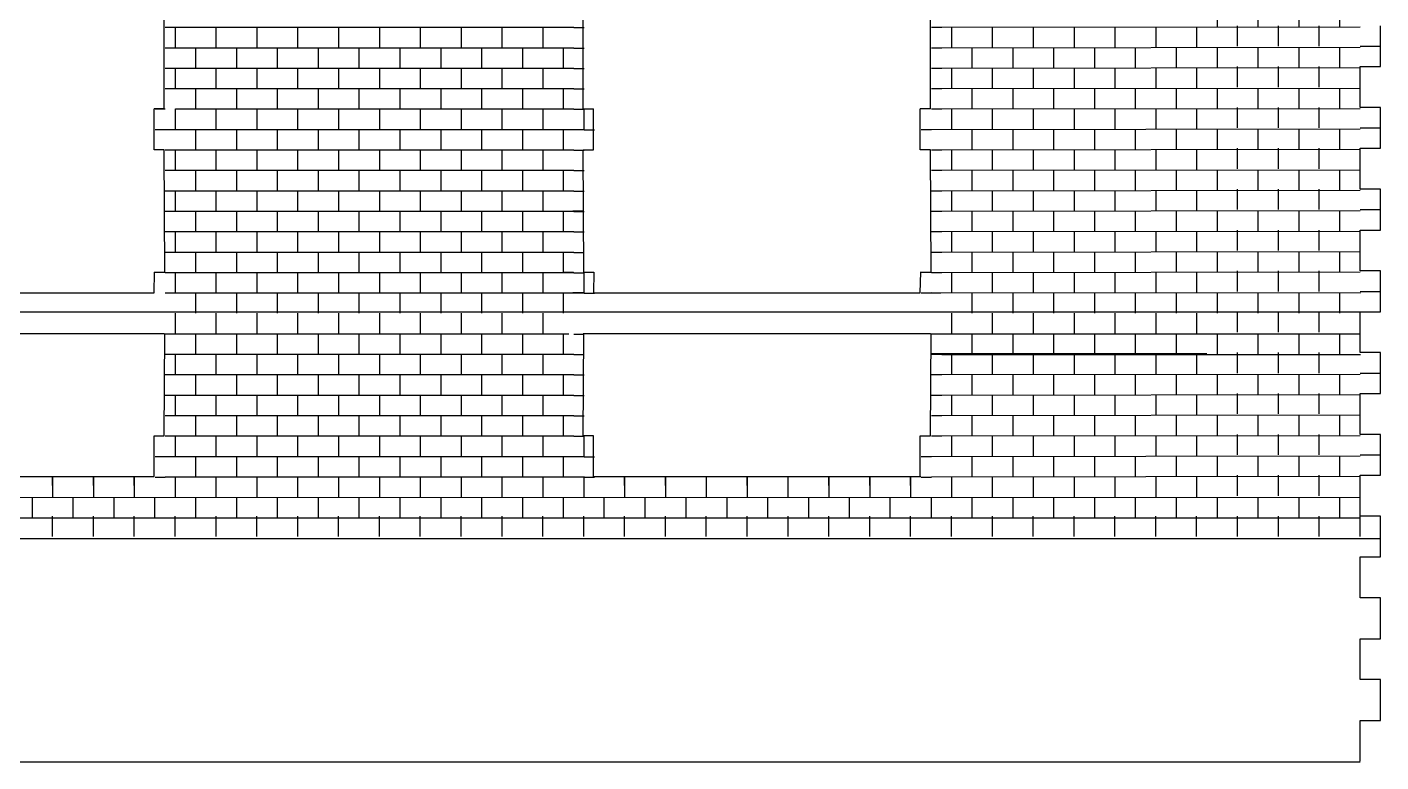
# Model space of a CAD drawing. Extents: x 38 to 304, y 35 to 202.
# Drawn here: x 237.7 to 304, y 34.6 to 70.5 of the extents above; entities that cross this region are included whole.
import ezdxf

# ---------------------------------------------------------------- set-up
doc = ezdxf.new("R2010")
doc.units = 0
doc.header["$MEASUREMENT"] = 0
doc.layers.add('OHNE_NAMEN', color=5, linetype='CONTINUOUS')

msp = doc.modelspace()

# ---------------------------------------------------------------- linework, layer by layer
at = {"layer": 'OHNE_NAMEN', "color": 1, "linetype": 'CONTINUOUS'}
for p, q in [((244.4517, 66.5251), (244.4517, 73.5252)), ((264.9513, 66.5251), (264.9513, 73.5252)), ((281.9516, 66.5251), (281.9516, 73.5252)), ((245.0003, 70.5002), (244.5004, 70.5002)), ((264.5001, 70.4998), (265, 70.4998)), ((282.5002, 70.5002), (282.0003, 70.5002)), ((245.0003, 69.5), (244.5004, 69.5)), ((264.5001, 69.5), (265, 69.5)), ((282.5002, 69.5), (282.0003, 69.5)), ((245.0003, 68.4999), (244.5004, 68.4999)), ((264.5001, 68.4999), (265, 68.4999)), ((282.5002, 68.4999), (282.0003, 68.4999)), ((245.0003, 67.5001), (244.5004, 67.5001)), ((264.5001, 67.5001), (265, 67.5001)), ((282.5002, 67.5001), (282.0003, 67.5001)), ((244.4517, 66.5251), (243.9519, 66.5251)), ((243.9519, 64.5252), (243.9519, 66.5251)), ((244.5004, 66.5), (244.0002, 66.5)), ((264.5001, 66.5), (265, 66.5)), ((264.9513, 66.5251), (265.4515, 66.5251)), ((265.4515, 64.5252), (265.4515, 66.5251)), ((281.4517, 64.5252), (281.4517, 66.5251)), ((281.9516, 66.5251), (281.4517, 66.5251)), ((282.5002, 66.5), (282.0003, 66.5)), ((244.5004, 65.4999), (244.0002, 65.4999)), ((265, 65.4999), (265.4999, 65.4999)), ((282.0003, 65.4999), (281.5004, 65.4999)), ((244.4517, 64.5252), (243.9519, 64.5252)), ((244.4778, 58.5251), (244.4517, 64.5252)), ((245.0003, 64.5001), (244.5004, 64.5001)), ((264.5001, 64.5001), (265, 64.5001)), ((264.9777, 58.5251), (264.9513, 64.5252)), ((264.9513, 64.5252), (265.4515, 64.5252)), ((281.9516, 64.5252), (281.4517, 64.5252)), ((281.9778, 58.5251), (281.9516, 64.5252)), ((282.5002, 64.5001), (282.0003, 64.5001)), ((245.0003, 63.5), (244.5004, 63.5)), ((264.5001, 63.5), (265, 63.5)), ((282.5002, 63.5), (282.0003, 63.5)), ((245.0003, 62.4999), (244.5004, 62.4999)), ((264.5001, 62.4999), (265, 62.4999)), ((282.5002, 62.4999), (282.0003, 62.4999)), ((245.0003, 61.5001), (244.5004, 61.5001)), ((264.5001, 61.5001), (265, 61.5001)), ((282.5002, 61.5001), (282.0003, 61.5001)), ((245.0003, 60.5), (244.5004, 60.5)), ((264.5001, 60.5), (265, 60.5)), ((282.5002, 60.5), (282.0003, 60.5)), ((245.0003, 59.4999), (244.5004, 59.4999)), ((264.5001, 59.4999), (265, 59.4999)), ((282.5002, 59.4999), (282.0003, 59.4999)), ((243.9515, 58.5251), (244.4778, 58.5251)), ((243.9515, 57.5253), (243.9779, 58.5251)), ((245.0003, 58.5001), (244.5004, 58.5001)), ((264.5001, 58.5001), (265, 58.5001)), ((264.9777, 58.5251), (265.4776, 58.5251)), ((265.4776, 58.5251), (265.4515, 57.5253)), ((281.4514, 57.5253), (281.4779, 58.5251)), ((281.4514, 58.5251), (281.9778, 58.5251)), ((282.5002, 58.5001), (282.0003, 58.5001)), ((227.9516, 57.5253), (243.9515, 57.5253)), ((265, 57.5), (265.4999, 57.5)), ((265.4515, 57.5253), (281.4514, 57.5253)), ((282.0003, 57.5), (281.5004, 57.5)), ((227.4514, 55.5251), (244.4514, 55.5251)), ((244.4514, 50.5252), (244.4778, 55.5251)), ((244.9999, 55.5001), (244.5, 55.5001)), ((264.5001, 55.5001), (265, 55.5001)), ((264.9513, 50.5252), (264.9777, 55.5251)), ((264.9513, 55.5251), (281.9513, 55.5251)), ((281.9513, 50.5252), (281.9778, 55.5251)), ((282.4998, 55.5001), (282, 55.5001)), ((244.9999, 54.4999), (244.5, 54.4999)), ((264.5001, 54.4999), (265, 54.4999)), ((282.4998, 54.4999), (282, 54.4999)), ((244.9999, 53.5002), (244.5, 53.5002)), ((264.5001, 53.5002), (265, 53.5002)), ((282.4998, 53.5002), (282, 53.5002)), ((244.9999, 52.5), (244.5, 52.5)), ((264.5001, 52.5), (265, 52.5)), ((282.4998, 52.5), (282, 52.5)), ((244.9999, 51.4999), (244.5, 51.4999)), ((264.5001, 51.4999), (265, 51.4999)), ((282.4998, 51.4999), (282, 51.4999)), ((243.9515, 48.5249), (243.9515, 50.5252)), ((243.9515, 50.5252), (244.4514, 50.5252)), ((244.9999, 50.5001), (244.5, 50.5001)), ((264.4997, 50.5001), (265, 50.5001)), ((265.4515, 50.5252), (264.9513, 50.5252)), ((265.4515, 48.5249), (265.4515, 50.5252)), ((281.4514, 48.5249), (281.4514, 50.5252)), ((281.4514, 50.5252), (281.9513, 50.5252)), ((282.5002, 50.5001), (282, 50.5001)), ((244.4997, 49.5), (243.9998, 49.5)), ((265, 49.5), (265.5002, 49.5)), ((281.9996, 49.5), (281.4997, 49.5)), ((227.9516, 48.5249), (243.9515, 48.5249)), ((238.9812, 48.0914), (238.9812, 48.4914)), ((240.9811, 48.0914), (240.9811, 48.4914)), ((242.981, 48.0914), (242.981, 48.4914)), ((243.9998, 48.4999), (244.5, 48.4999)), ((265, 48.4999), (265.5002, 48.4999)), ((265.4515, 48.5249), (281.4514, 48.5249)), ((266.9808, 48.0914), (266.9808, 48.4914)), ((268.9811, 48.0914), (268.9811, 48.4914)), ((270.981, 48.0914), (270.981, 48.4914)), ((272.9808, 48.0914), (272.9808, 48.4914)), ((274.9808, 48.0914), (274.9808, 48.4914)), ((276.981, 48.0914), (276.981, 48.4914)), ((278.9809, 48.0914), (278.9809, 48.4914)), ((280.9808, 48.0914), (280.9808, 48.4914)), ((281.4997, 48.4999), (282, 48.4999))]:
    msp.add_line(p, q, dxfattribs=at)
at = {"layer": 'OHNE_NAMEN', "color": 7, "linetype": 'CONTINUOUS'}
for p, q in [((295.9774, 71.525), (295.9774, 70.5249)), ((297.9776, 71.525), (297.9776, 70.5249)), ((299.9775, 71.525), (299.9775, 70.5249)), ((301.9774, 71.525), (301.9774, 70.5249)), ((244.9777, 70.5249), (244.9777, 69.5247)), ((264.5001, 70.5002), (244.9999, 70.5002)), ((246.9776, 70.5249), (246.9776, 69.5247)), ((248.9775, 70.5249), (248.9775, 69.5247)), ((250.9774, 70.5249), (250.9774, 69.5247)), ((252.9776, 70.5249), (252.9776, 69.5247)), ((254.9775, 70.5249), (254.9775, 69.5247)), ((256.9778, 70.5249), (256.9778, 69.5251)), ((258.9777, 70.5249), (258.9777, 69.5251)), ((260.9779, 70.5249), (260.9779, 69.5251)), ((262.9775, 70.5249), (262.9775, 69.5251)), ((302.9789, 70.5263), (282.4998, 70.5002)), ((282.9775, 70.5249), (282.9775, 69.5251)), ((284.9778, 70.5249), (284.9778, 69.5251)), ((286.9776, 70.5249), (286.9776, 69.5251)), ((288.9779, 70.5249), (288.9779, 69.5251)), ((290.9778, 70.5249), (290.9778, 69.5251)), ((292.9781, 70.5249), (292.9781, 69.5251)), ((294.9776, 70.5249), (294.9776, 69.5251)), ((296.981, 69.5914), (296.981, 70.5912)), ((298.9809, 69.5914), (298.9809, 70.5912)), ((300.9805, 69.5914), (300.9805, 70.5915)), ((264.5001, 69.5), (244.9999, 69.5)), ((245.9771, 69.5247), (245.9771, 68.525)), ((247.9781, 69.5251), (247.9781, 68.5253)), ((249.978, 69.5251), (249.978, 68.5253)), ((251.9779, 69.5251), (251.9779, 68.5253)), ((253.9781, 69.5251), (253.9781, 68.5253)), ((255.978, 69.5251), (255.978, 68.5253)), ((257.9776, 69.5251), (257.9776, 68.525)), ((259.9775, 69.5251), (259.9775, 68.525)), ((261.9777, 69.5251), (261.9777, 68.525)), ((263.9776, 69.5251), (263.9776, 68.525)), ((302.9789, 69.5265), (282.4998, 69.5)), ((283.9776, 69.5251), (283.9776, 68.525)), ((285.9775, 69.5251), (285.9775, 68.525)), ((287.9774, 69.5251), (287.9774, 68.525)), ((289.9777, 69.5251), (289.9777, 68.525)), ((291.9776, 69.5251), (291.9776, 68.525)), ((293.9775, 69.5254), (293.9775, 68.5253)), ((295.9774, 69.5251), (295.9774, 68.525)), ((297.9776, 69.5251), (297.9776, 68.525)), ((299.9775, 69.5251), (299.9775, 68.525)), ((301.9774, 69.5251), (301.9774, 68.525)), ((244.9777, 68.525), (244.9777, 67.5248)), ((264.5001, 68.4999), (244.9999, 68.4999)), ((246.9776, 68.525), (246.9776, 67.5248)), ((248.9775, 68.525), (248.9775, 67.5248)), ((250.9774, 68.525), (250.9774, 67.5248)), ((252.9776, 68.525), (252.9776, 67.5248)), ((254.9775, 68.525), (254.9775, 67.5248)), ((256.9778, 68.525), (256.9778, 67.5252)), ((258.9777, 68.525), (258.9777, 67.5252)), ((260.9779, 68.525), (260.9779, 67.5252)), ((262.9775, 68.525), (262.9775, 67.5252)), ((302.9789, 68.5264), (282.4998, 68.4999)), ((282.9775, 68.525), (282.9775, 67.5252)), ((284.9778, 68.525), (284.9778, 67.5252)), ((286.9776, 68.525), (286.9776, 67.5252)), ((288.9779, 68.525), (288.9779, 67.5252)), ((290.9778, 68.525), (290.9778, 67.5252)), ((292.9781, 68.525), (292.9781, 67.5252)), ((294.9776, 68.525), (294.9776, 67.5252)), ((296.981, 67.5915), (296.981, 68.5913)), ((298.9809, 67.5915), (298.9809, 68.5913)), ((300.9805, 67.5915), (300.9805, 68.5916)), ((264.5001, 67.5001), (244.9999, 67.5001)), ((245.9771, 67.5248), (245.9771, 66.5251)), ((247.9781, 67.5252), (247.9781, 66.5254)), ((249.978, 67.5252), (249.978, 66.5254)), ((251.9779, 67.5252), (251.9779, 66.5254)), ((253.9781, 67.5252), (253.9781, 66.5254)), ((255.978, 67.5252), (255.978, 66.5254)), ((257.9776, 67.5252), (257.9776, 66.5251)), ((259.9775, 67.5252), (259.9775, 66.5251)), ((261.9777, 67.5252), (261.9777, 66.5251)), ((263.9776, 67.5252), (263.9776, 66.5251)), ((302.9789, 67.5266), (282.4998, 67.5001)), ((283.9776, 67.5252), (283.9776, 66.5251)), ((285.9775, 67.5252), (285.9775, 66.5251)), ((287.9774, 67.5252), (287.9774, 66.5251)), ((289.9777, 67.5252), (289.9777, 66.5251)), ((291.9776, 67.5252), (291.9776, 66.5251)), ((293.9775, 67.5252), (293.9775, 66.5251)), ((295.9774, 67.5252), (295.9774, 66.5251)), ((297.9776, 67.5252), (297.9776, 66.5251)), ((299.9775, 67.5252), (299.9775, 66.5251)), ((301.9774, 67.5252), (301.9774, 66.5251)), ((244.9777, 66.5251), (244.9777, 65.5249)), ((264.5001, 66.5), (244.9999, 66.5)), ((246.9776, 66.5251), (246.9776, 65.5249)), ((248.9775, 66.5251), (248.9775, 65.5249)), ((250.9774, 66.5251), (250.9774, 65.5249)), ((252.9776, 66.5251), (252.9776, 65.5249)), ((254.9775, 66.5251), (254.9775, 65.5249)), ((256.9778, 66.5251), (256.9778, 65.5253)), ((258.9777, 66.5251), (258.9777, 65.5253)), ((260.9779, 66.5251), (260.9779, 65.5253)), ((262.9775, 66.5251), (262.9775, 65.5253)), ((264.9777, 66.5251), (264.9777, 65.5253)), ((302.9789, 66.5265), (282.4998, 66.5)), ((282.9775, 66.5251), (282.9775, 65.5253)), ((284.9778, 66.5251), (284.9778, 65.5253)), ((286.9776, 66.5251), (286.9776, 65.5253)), ((288.9779, 66.5251), (288.9779, 65.5253)), ((290.9778, 66.5251), (290.9778, 65.5253)), ((292.9781, 66.5251), (292.9781, 65.5253)), ((294.9776, 66.5251), (294.9776, 65.5253)), ((296.981, 65.5916), (296.981, 66.5914)), ((298.9809, 65.5916), (298.9809, 66.5914)), ((300.9805, 65.5913), (300.9805, 66.5914)), ((265, 65.4999), (244.5, 65.4999)), ((245.9771, 65.5249), (245.9771, 64.5252)), ((247.9781, 65.5253), (247.9781, 64.5252)), ((249.978, 65.5253), (249.978, 64.5252)), ((251.9779, 65.5253), (251.9779, 64.5252)), ((253.9781, 65.5253), (253.9781, 64.5252)), ((255.978, 65.5253), (255.978, 64.5252)), ((257.9776, 65.5253), (257.9776, 64.5252)), ((259.9775, 65.5253), (259.9775, 64.5252)), ((261.9777, 65.5253), (261.9777, 64.5252)), ((263.9776, 65.5253), (263.9776, 64.5252)), ((302.9789, 65.5264), (282, 65.4999)), ((283.9776, 65.5253), (283.9776, 64.5252)), ((285.9775, 65.5253), (285.9775, 64.5252)), ((287.9774, 65.5253), (287.9774, 64.5252)), ((289.9777, 65.5253), (289.9777, 64.5252)), ((291.9776, 65.5253), (291.9776, 64.5252)), ((293.9775, 65.5253), (293.9775, 64.5252)), ((295.9774, 65.5249), (295.9774, 64.5248)), ((297.9776, 65.5249), (297.9776, 64.5248)), ((299.9775, 65.5249), (299.9775, 64.5248)), ((301.9774, 65.5249), (301.9774, 64.5248)), ((244.9777, 64.5252), (244.9777, 63.525)), ((264.5001, 64.5001), (244.9999, 64.5001)), ((246.9776, 64.5252), (246.9776, 63.525)), ((248.9775, 64.5252), (248.9775, 63.525)), ((250.9774, 64.5252), (250.9774, 63.525)), ((252.9776, 64.5252), (252.9776, 63.525)), ((254.9775, 64.5252), (254.9775, 63.525)), ((256.9778, 64.5248), (256.9778, 63.525)), ((258.9777, 64.5248), (258.9777, 63.525)), ((260.9779, 64.5248), (260.9779, 63.525)), ((262.9775, 64.5248), (262.9775, 63.525)), ((302.9789, 64.5266), (282.4998, 64.5001)), ((282.9775, 64.5248), (282.9775, 63.525)), ((284.9778, 64.5248), (284.9778, 63.525)), ((286.9776, 64.5248), (286.9776, 63.525)), ((288.9779, 64.5248), (288.9779, 63.525)), ((290.9778, 64.5248), (290.9778, 63.525)), ((292.9781, 64.5248), (292.9781, 63.525)), ((294.9776, 64.5248), (294.9776, 63.525)), ((296.981, 63.5914), (296.981, 64.5911)), ((298.9809, 63.5914), (298.9809, 64.5911)), ((300.9805, 63.5914), (300.9805, 64.5915)), ((264.5001, 63.5), (244.9999, 63.5)), ((245.9771, 63.5247), (245.9771, 62.5249)), ((247.9781, 63.5254), (247.9781, 62.5253)), ((249.978, 63.5254), (249.978, 62.5253)), ((251.9779, 63.5254), (251.9779, 62.5253)), ((253.9781, 63.5254), (253.9781, 62.5253)), ((255.9784, 63.5254), (255.9784, 62.5253)), ((257.9776, 63.5254), (257.9776, 62.5253)), ((259.9775, 63.5254), (259.9775, 62.5253)), ((261.9777, 63.5254), (261.9777, 62.5253)), ((263.9776, 63.5254), (263.9776, 62.5253)), ((302.9789, 63.5265), (282.4998, 63.5)), ((283.9776, 63.525), (283.9776, 62.5249)), ((285.9775, 63.525), (285.9775, 62.5249)), ((287.9774, 63.525), (287.9774, 62.5249)), ((289.9777, 63.525), (289.9777, 62.5249)), ((291.9776, 63.525), (291.9776, 62.5249)), ((293.9775, 63.5254), (293.9775, 62.5253)), ((295.9774, 63.525), (295.9774, 62.5249)), ((297.9776, 63.525), (297.9776, 62.5249)), ((299.9775, 63.525), (299.9775, 62.5249)), ((301.9774, 63.525), (301.9774, 62.5249)), ((244.9777, 62.5249), (244.9777, 61.5248)), ((264.5001, 62.5002), (244.9999, 62.5002)), ((246.9776, 62.5249), (246.9776, 61.5248)), ((248.9775, 62.5249), (248.9775, 61.5248)), ((250.9774, 62.5249), (250.9774, 61.5248)), ((252.9776, 62.5249), (252.9776, 61.5248)), ((254.9775, 62.5249), (254.9775, 61.5248)), ((256.9778, 62.5249), (256.9778, 61.5251)), ((258.9777, 62.5249), (258.9777, 61.5251)), ((260.9779, 62.5249), (260.9779, 61.5251)), ((262.9775, 62.5249), (262.9775, 61.5251)), ((302.9789, 62.5263), (282.4998, 62.4999)), ((282.9775, 62.5249), (282.9775, 61.5251)), ((284.9778, 62.5249), (284.9778, 61.5251)), ((286.9776, 62.5249), (286.9776, 61.5251)), ((288.9779, 62.5249), (288.9779, 61.5251)), ((290.9778, 62.5249), (290.9778, 61.5251)), ((292.9781, 62.5249), (292.9781, 61.5251)), ((294.9776, 62.5249), (294.9776, 61.5251)), ((296.981, 61.5915), (296.981, 62.5912)), ((298.9809, 61.5915), (298.9809, 62.5912)), ((300.9805, 61.5915), (300.9805, 62.5916)), ((264.5001, 61.5001), (244.9999, 61.5001)), ((245.9771, 61.5248), (245.9771, 60.525)), ((247.9781, 61.5251), (247.9781, 60.5254)), ((249.978, 61.5251), (249.978, 60.5254)), ((251.9779, 61.5251), (251.9779, 60.5254)), ((253.9781, 61.5251), (253.9781, 60.5254)), ((255.9784, 61.5251), (255.9784, 60.5254)), ((257.9776, 61.5251), (257.9776, 60.525)), ((259.9775, 61.5251), (259.9775, 60.525)), ((261.9777, 61.5251), (261.9777, 60.525)), ((263.9776, 61.5251), (263.9776, 60.525)), ((264.4514, 61.5251), (264.9777, 61.5251)), ((302.9789, 61.5266), (282.4998, 61.5001)), ((283.9776, 61.5251), (283.9776, 60.525)), ((285.9775, 61.5251), (285.9775, 60.525)), ((287.9774, 61.5251), (287.9774, 60.525)), ((289.9777, 61.5251), (289.9777, 60.525)), ((291.9776, 61.5251), (291.9776, 60.525)), ((293.9775, 61.5251), (293.9775, 60.525)), ((295.9774, 61.5251), (295.9774, 60.525)), ((297.9776, 61.5251), (297.9776, 60.525)), ((299.9775, 61.5251), (299.9775, 60.525)), ((301.9774, 61.5251), (301.9774, 60.525)), ((244.9777, 60.525), (244.9777, 59.5249)), ((264.5001, 60.5), (244.9999, 60.5)), ((246.9776, 60.525), (246.9776, 59.5249)), ((248.9775, 60.525), (248.9775, 59.5249)), ((250.9774, 60.525), (250.9774, 59.5249)), ((252.9776, 60.525), (252.9776, 59.5249)), ((254.9775, 60.525), (254.9775, 59.5249)), ((256.9778, 60.525), (256.9778, 59.5253)), ((258.9777, 60.525), (258.9777, 59.5253)), ((260.9779, 60.525), (260.9779, 59.5253)), ((262.9775, 60.525), (262.9775, 59.5253)), ((302.9789, 60.5264), (282.4998, 60.5)), ((282.9775, 60.525), (282.9775, 59.5253)), ((284.9778, 60.525), (284.9778, 59.5253)), ((286.9776, 60.525), (286.9776, 59.5253)), ((288.9779, 60.525), (288.9779, 59.5253)), ((290.9778, 60.525), (290.9778, 59.5253)), ((292.9781, 60.525), (292.9781, 59.5253)), ((294.9776, 60.525), (294.9776, 59.5253)), ((296.981, 59.5916), (296.981, 60.5913)), ((298.9809, 59.5916), (298.9809, 60.5913)), ((300.9805, 59.5916), (300.9805, 60.5917)), ((264.5001, 59.5002), (244.9999, 59.5002)), ((245.9771, 59.5249), (245.9771, 58.5251)), ((247.9781, 59.5253), (247.9781, 58.5251)), ((249.978, 59.5253), (249.978, 58.5251)), ((251.9779, 59.5253), (251.9779, 58.5251)), ((253.9781, 59.5253), (253.9781, 58.5251)), ((255.9784, 59.5253), (255.9784, 58.5251)), ((257.9776, 59.5253), (257.9776, 58.5251)), ((259.9775, 59.5253), (259.9775, 58.5251)), ((261.9777, 59.5253), (261.9777, 58.5251)), ((263.9776, 59.5253), (263.9776, 58.5251)), ((302.9789, 59.5263), (282.4998, 59.4999)), ((283.9776, 59.5253), (283.9776, 58.5251)), ((285.9775, 59.5253), (285.9775, 58.5251)), ((287.9774, 59.5253), (287.9774, 58.5251)), ((289.9777, 59.5253), (289.9777, 58.5251)), ((291.9776, 59.5253), (291.9776, 58.5251)), ((293.9775, 59.5253), (293.9775, 58.5251)), ((295.9774, 59.5249), (295.9774, 58.5248)), ((297.9776, 59.5249), (297.9776, 58.5248)), ((299.9775, 59.5249), (299.9775, 58.5248)), ((301.9774, 59.5249), (301.9774, 58.5248)), ((244.9777, 58.5251), (244.9777, 57.525)), ((264.5001, 58.5001), (244.9999, 58.5001)), ((246.9776, 58.5251), (246.9776, 57.525)), ((248.9775, 58.5251), (248.9775, 57.525)), ((250.9774, 58.5251), (250.9774, 57.525)), ((252.9776, 58.5251), (252.9776, 57.525)), ((254.9775, 58.5251), (254.9775, 57.525)), ((256.9778, 58.5248), (256.9778, 57.525)), ((258.9777, 58.5248), (258.9777, 57.525)), ((260.9779, 58.5248), (260.9779, 57.525)), ((262.9775, 58.5248), (262.9775, 57.525)), ((263.9776, 58.5251), (264.4775, 58.5251)), ((264.9777, 58.5248), (264.9777, 57.525)), ((302.9789, 58.5265), (282.4998, 58.5001)), ((282.9775, 58.5248), (282.9775, 57.525)), ((284.9778, 58.5248), (284.9778, 57.525)), ((286.9776, 58.5248), (286.9776, 57.525)), ((288.9779, 58.5248), (288.9779, 57.525)), ((290.9778, 58.5248), (290.9778, 57.525)), ((292.9781, 58.5248), (292.9781, 57.525)), ((294.9776, 58.5248), (294.9776, 57.525)), ((296.981, 57.5913), (296.981, 58.5911)), ((298.9809, 57.5913), (298.9809, 58.5911)), ((300.9805, 57.5913), (300.9805, 58.5915)), ((265, 57.5), (244.5, 57.5)), ((245.9771, 57.525), (245.9771, 56.5252)), ((247.9784, 57.5253), (247.9784, 56.5252)), ((249.978, 57.5253), (249.978, 56.5252)), ((251.9779, 57.5253), (251.9779, 56.5252)), ((253.9781, 57.5253), (253.9781, 56.5252)), ((255.9784, 57.5253), (255.9784, 56.5252)), ((257.9776, 57.5253), (257.9776, 56.5252)), ((259.9775, 57.5253), (259.9775, 56.5252)), ((261.9777, 57.5253), (261.9777, 56.5252)), ((263.9776, 57.5253), (263.9776, 56.5252)), ((264.9513, 57.525), (264.4514, 57.525)), ((281.9513, 57.525), (282.4515, 57.525)), ((303.0001, 57.5), (281.9788, 57.5264)), ((283.9776, 57.5253), (283.9776, 56.5252)), ((285.9775, 57.5253), (285.9775, 56.5252)), ((287.9774, 57.5253), (287.9774, 56.5252)), ((289.9777, 57.5253), (289.9777, 56.5252)), ((291.9776, 57.5253), (291.9776, 56.5252)), ((293.9775, 57.5253), (293.9775, 56.5252)), ((295.9774, 57.525), (295.9774, 56.5249)), ((297.9776, 57.525), (297.9776, 56.5249)), ((299.9775, 57.525), (299.9775, 56.5249)), ((301.9774, 57.525), (301.9774, 56.5249)), ((54.9808, 56.5916), (302.9807, 56.5916)), ((244.9777, 56.5249), (244.9777, 55.5248)), ((246.9776, 56.5249), (246.9776, 55.5248)), ((248.9775, 56.5252), (248.9775, 55.5251)), ((250.9774, 56.5252), (250.9774, 55.5251)), ((252.9776, 56.5252), (252.9776, 55.5251)), ((254.9775, 56.5252), (254.9775, 55.5251)), ((256.9778, 56.5249), (256.9778, 55.5251)), ((258.9777, 56.5249), (258.9777, 55.5251)), ((260.9779, 56.5249), (260.9779, 55.5251)), ((262.9775, 56.5249), (262.9775, 55.5251)), ((282.9775, 56.5249), (282.9775, 55.5251)), ((284.9778, 56.5249), (284.9778, 55.5251)), ((286.9776, 56.5249), (286.9776, 55.5251)), ((288.9779, 56.5249), (288.9779, 55.5251)), ((290.9778, 56.5249), (290.9778, 55.5251)), ((292.9781, 56.5249), (292.9781, 55.5251)), ((294.9776, 56.5249), (294.9776, 55.5251)), ((296.981, 55.5914), (296.981, 56.5912)), ((298.9809, 55.5914), (298.9809, 56.5912)), ((300.9805, 55.5914), (300.9805, 56.5916)), ((264.2499, 55.5001), (244.9999, 55.5001)), ((245.9771, 55.5248), (245.9771, 54.525)), ((247.9784, 55.5251), (247.9784, 54.5253)), ((249.978, 55.5251), (249.978, 54.5253)), ((251.9779, 55.5251), (251.9779, 54.5253)), ((253.9781, 55.5251), (253.9781, 54.5253)), ((255.9784, 55.5251), (255.9784, 54.5253)), ((257.9776, 55.5251), (257.9776, 54.525)), ((259.9775, 55.5251), (259.9775, 54.525)), ((261.9777, 55.5251), (261.9777, 54.525)), ((263.9776, 55.5251), (263.9776, 54.525)), ((303.0001, 55.5001), (282.4998, 55.5001)), ((283.9776, 55.5251), (283.9776, 54.525)), ((285.9775, 55.5251), (285.9775, 54.525)), ((287.9774, 55.5251), (287.9774, 54.525)), ((289.9777, 55.5251), (289.9777, 54.525)), ((291.9776, 55.5251), (291.9776, 54.525)), ((293.9775, 55.5255), (293.9775, 54.5253)), ((295.9774, 55.5251), (295.9774, 54.525)), ((297.9776, 55.5251), (297.9776, 54.525)), ((299.9775, 55.5251), (299.9775, 54.525)), ((301.9774, 55.5251), (301.9774, 54.525)), ((244.9777, 54.525), (244.9777, 53.5249)), ((264.5001, 54.4999), (244.9999, 54.4999)), ((246.9776, 54.525), (246.9776, 53.5249)), ((248.9775, 54.525), (248.9775, 53.5249)), ((250.9774, 54.525), (250.9774, 53.5249)), ((252.9776, 54.525), (252.9776, 53.5249)), ((254.9775, 54.525), (254.9775, 53.5249)), ((256.9778, 54.525), (256.9778, 53.5252)), ((258.9777, 54.525), (258.9777, 53.5252)), ((260.9779, 54.525), (260.9779, 53.5252)), ((262.9775, 54.525), (262.9775, 53.5252)), ((295.4789, 54.5264), (281.9788, 54.5264)), ((282.4998, 54.4999), (303.0001, 54.4999)), ((282.9775, 54.525), (282.9775, 53.5252)), ((284.9778, 54.525), (284.9778, 53.5252)), ((286.9776, 54.525), (286.9776, 53.5252)), ((288.9779, 54.525), (288.9779, 53.5252)), ((290.9778, 54.525), (290.9778, 53.5252)), ((292.9781, 54.525), (292.9781, 53.5252)), ((294.9776, 54.525), (294.9776, 53.5252)), ((296.981, 53.5915), (296.981, 54.5913)), ((298.9809, 53.5915), (298.9809, 54.5913)), ((300.9805, 53.5915), (300.9805, 54.5917)), ((264.5001, 53.5002), (244.9999, 53.5002)), ((245.9771, 53.5249), (245.9771, 52.5251)), ((247.977, 53.5249), (247.977, 52.5251)), ((249.978, 53.5252), (249.978, 52.5254)), ((251.9779, 53.5252), (251.9779, 52.5254)), ((253.9785, 53.5252), (253.9785, 52.5254)), ((255.9784, 53.5252), (255.9784, 52.5254)), ((257.9776, 53.5252), (257.9776, 52.5251)), ((259.9775, 53.5252), (259.9775, 52.5251)), ((261.9777, 53.5252), (261.9777, 52.5251)), ((263.9776, 53.5252), (263.9776, 52.5251)), ((302.9789, 53.5263), (282.4998, 53.5002)), ((283.9776, 53.5252), (283.9776, 52.5251)), ((285.9775, 53.5252), (285.9775, 52.5251)), ((287.9774, 53.5252), (287.9774, 52.5251)), ((289.9777, 53.5252), (289.9777, 52.5251)), ((291.9776, 53.5252), (291.9776, 52.5251)), ((293.9775, 53.5252), (293.9775, 52.5251)), ((295.9774, 53.5249), (295.9774, 52.5247)), ((297.9776, 53.5249), (297.9776, 52.5247)), ((299.9775, 53.5249), (299.9775, 52.5247)), ((301.9774, 53.5249), (301.9774, 52.5247)), ((244.9777, 52.5251), (244.9777, 51.525)), ((264.5001, 52.5), (244.9999, 52.5)), ((246.9776, 52.5251), (246.9776, 51.525)), ((248.9775, 52.5251), (248.9775, 51.525)), ((250.9774, 52.5251), (250.9774, 51.525)), ((252.9776, 52.5251), (252.9776, 51.525)), ((254.9775, 52.5251), (254.9775, 51.525)), ((256.9778, 52.5251), (256.9778, 51.5253)), ((258.9777, 52.5251), (258.9777, 51.5253)), ((260.9779, 52.5251), (260.9779, 51.5253)), ((262.9775, 52.5251), (262.9775, 51.5253)), ((302.9789, 52.5265), (282.4998, 52.5)), ((282.9775, 52.5251), (282.9775, 51.5253)), ((284.9778, 52.5251), (284.9778, 51.5253)), ((286.9776, 52.5251), (286.9776, 51.5253)), ((288.9779, 52.5251), (288.9779, 51.5253)), ((290.9778, 52.5251), (290.9778, 51.5253)), ((292.9781, 52.5251), (292.9781, 51.5253)), ((294.9776, 52.5251), (294.9776, 51.5253)), ((296.981, 51.5916), (296.981, 52.5914)), ((298.9809, 51.5916), (298.9809, 52.5914)), ((300.9805, 51.5913), (300.9805, 52.5914)), ((264.5001, 51.4999), (244.9999, 51.4999)), ((245.9771, 51.525), (245.9771, 50.5252)), ((247.977, 51.525), (247.977, 50.5252)), ((249.978, 51.5253), (249.978, 50.5252)), ((251.9779, 51.5253), (251.9779, 50.5252)), ((253.9785, 51.5253), (253.9785, 50.5252)), ((255.9784, 51.5253), (255.9784, 50.5252)), ((257.9776, 51.5253), (257.9776, 50.5252)), ((259.9775, 51.5253), (259.9775, 50.5252)), ((261.9777, 51.5253), (261.9777, 50.5252)), ((263.9776, 51.5253), (263.9776, 50.5252)), ((302.9789, 51.5264), (282.4998, 51.4999)), ((283.9776, 51.5253), (283.9776, 50.5252)), ((285.9775, 51.5253), (285.9775, 50.5252)), ((287.9774, 51.5253), (287.9774, 50.5252)), ((289.9777, 51.5253), (289.9777, 50.5252)), ((291.9776, 51.5253), (291.9776, 50.5252)), ((293.9775, 51.5253), (293.9775, 50.5252)), ((295.9774, 51.525), (295.9774, 50.5248)), ((297.9776, 51.525), (297.9776, 50.5248)), ((299.9775, 51.525), (299.9775, 50.5248)), ((301.9774, 51.525), (301.9774, 50.5248)), ((244.9777, 50.5252), (244.9777, 49.5251)), ((264.5001, 50.5001), (244.9999, 50.5001)), ((246.9776, 50.5252), (246.9776, 49.5251)), ((248.9775, 50.5252), (248.9775, 49.5251)), ((250.9774, 50.5252), (250.9774, 49.5251)), ((252.9776, 50.5252), (252.9776, 49.5251)), ((254.9775, 50.5252), (254.9775, 49.5251)), ((256.9778, 50.5248), (256.9778, 49.5251)), ((258.9777, 50.5248), (258.9777, 49.5251)), ((260.9779, 50.5248), (260.9779, 49.5251)), ((262.9775, 50.5248), (262.9775, 49.5251)), ((264.9777, 50.5248), (264.9777, 49.5251)), ((302.9789, 50.5262), (282.4998, 50.5001)), ((282.9775, 50.5248), (282.9775, 49.5251)), ((284.9778, 50.5248), (284.9778, 49.5251)), ((286.9776, 50.5248), (286.9776, 49.5251)), ((288.9779, 50.5248), (288.9779, 49.5251)), ((290.9778, 50.5248), (290.9778, 49.5251)), ((292.9781, 50.5248), (292.9781, 49.5251)), ((294.9776, 50.5248), (294.9776, 49.5251)), ((296.981, 49.5914), (296.981, 50.5912)), ((298.9809, 49.5914), (298.9809, 50.5912)), ((300.9805, 49.5914), (300.9805, 50.5915)), ((265, 49.5), (244.5, 49.5)), ((245.9778, 49.5251), (245.9778, 48.5249)), ((247.9777, 49.5251), (247.9777, 48.5249)), ((249.9776, 49.5251), (249.9776, 48.5249)), ((251.9775, 49.5251), (251.9775, 48.5249)), ((253.9778, 49.5251), (253.9778, 48.5249)), ((255.9777, 49.5251), (255.9777, 48.5249)), ((257.9776, 49.5251), (257.9776, 48.5249)), ((259.9775, 49.5251), (259.9775, 48.5249)), ((261.9777, 49.5251), (261.9777, 48.5249)), ((263.9776, 49.5251), (263.9776, 48.5249)), ((302.9789, 49.5265), (282, 49.5)), ((283.9776, 49.5251), (283.9776, 48.5249)), ((285.9775, 49.5251), (285.9775, 48.5249)), ((287.9774, 49.5251), (287.9774, 48.5249)), ((289.9777, 49.5251), (289.9777, 48.5249)), ((291.9776, 49.5251), (291.9776, 48.5249)), ((293.9775, 49.5254), (293.9775, 48.5253)), ((295.9774, 49.5251), (295.9774, 48.5249)), ((297.9776, 49.5251), (297.9776, 48.5249)), ((299.9775, 49.5251), (299.9775, 48.5249)), ((301.9774, 49.5251), (301.9774, 48.5249)), ((238.9776, 48.5249), (238.9776, 47.5248)), ((240.9776, 48.5249), (240.9776, 47.5248)), ((242.9775, 48.5249), (242.9775, 47.5248)), ((265, 48.4999), (244.5, 48.4999)), ((244.9777, 48.5249), (244.9777, 47.5248)), ((246.9776, 48.5249), (246.9776, 47.5248)), ((248.9775, 48.5249), (248.9775, 47.5248)), ((250.9774, 48.5249), (250.9774, 47.5248)), ((252.9776, 48.5249), (252.9776, 47.5248)), ((254.9775, 48.5249), (254.9775, 47.5248)), ((256.9778, 48.5249), (256.9778, 47.5252)), ((258.9777, 48.5249), (258.9777, 47.5252)), ((260.9779, 48.5249), (260.9779, 47.5252)), ((262.9775, 48.5249), (262.9775, 47.5252)), ((264.9777, 48.5249), (264.9777, 47.5252)), ((265.4776, 48.5249), (281.4779, 48.5249)), ((266.9776, 48.5249), (266.9776, 47.5252)), ((268.9779, 48.5249), (268.9779, 47.5252)), ((270.9778, 48.5249), (270.9778, 47.5252)), ((272.978, 48.5249), (272.978, 47.5252)), ((274.9776, 48.5249), (274.9776, 47.5252)), ((276.9778, 48.5249), (276.9778, 47.5252)), ((278.9777, 48.5249), (278.9777, 47.5252)), ((280.978, 48.5249), (280.978, 47.5252)), ((302.9789, 48.5263), (282, 48.4999)), ((282.9775, 48.5249), (282.9775, 47.5252)), ((284.9778, 48.5249), (284.9778, 47.5252)), ((286.9776, 48.5249), (286.9776, 47.5252)), ((288.9779, 48.5249), (288.9779, 47.5252)), ((290.9778, 48.5249), (290.9778, 47.5252)), ((292.9781, 48.5249), (292.9781, 47.5252)), ((294.9776, 48.5249), (294.9776, 47.5252)), ((296.981, 47.5915), (296.981, 48.5913)), ((298.9809, 47.5915), (298.9809, 48.5913)), ((300.9805, 47.5915), (300.9805, 48.5916)), ((54.9808, 47.5915), (303.0001, 47.5001)), ((237.9779, 47.5252), (237.9779, 46.525)), ((239.9778, 47.5252), (239.9778, 46.525)), ((241.9777, 47.5252), (241.9777, 46.525)), ((243.9776, 47.5252), (243.9776, 46.525)), ((245.9778, 47.5252), (245.9778, 46.525)), ((247.9777, 47.5252), (247.9777, 46.525)), ((249.9776, 47.5252), (249.9776, 46.525)), ((251.9775, 47.5252), (251.9775, 46.525)), ((253.9778, 47.5252), (253.9778, 46.525)), ((255.9777, 47.5252), (255.9777, 46.525)), ((257.9776, 47.5252), (257.9776, 46.525)), ((259.9775, 47.5252), (259.9775, 46.525)), ((261.9777, 47.5252), (261.9777, 46.525)), ((263.9776, 47.5252), (263.9776, 46.525)), ((265.9782, 46.5261), (265.9782, 47.5259)), ((267.9778, 47.5252), (267.9778, 46.525)), ((269.9776, 47.5252), (269.9776, 46.525)), ((271.9776, 47.5252), (271.9776, 46.525)), ((273.9775, 47.5252), (273.9775, 46.525)), ((275.9777, 47.5252), (275.9777, 46.525)), ((277.9776, 47.5252), (277.9776, 46.525)), ((279.9782, 46.5261), (279.9782, 47.5259)), ((281.9778, 47.5252), (281.9778, 46.525)), ((283.9776, 47.5252), (283.9776, 46.525)), ((285.9775, 47.5252), (285.9775, 46.525)), ((287.9774, 47.5252), (287.9774, 46.525)), ((289.9777, 47.5252), (289.9777, 46.525)), ((291.9776, 47.5252), (291.9776, 46.525)), ((293.9775, 47.5252), (293.9775, 46.525)), ((295.9777, 47.5252), (295.9777, 46.525)), ((297.9776, 47.5252), (297.9776, 46.525)), ((299.9775, 47.5252), (299.9775, 46.525)), ((301.9778, 47.5252), (301.9778, 46.525)), ((55.0002, 46.5), (303.0001, 46.5)), ((238.9808, 45.5919), (238.9808, 46.5917)), ((240.9807, 45.5919), (240.9807, 46.5917)), ((242.9806, 45.5919), (242.9806, 46.5917)), ((244.9809, 45.5919), (244.9809, 46.5917)), ((246.9808, 45.5919), (246.9808, 46.5917)), ((248.9807, 45.5919), (248.9807, 46.5917)), ((250.9809, 45.5919), (250.9809, 46.5917)), ((252.9808, 45.5919), (252.9808, 46.5917)), ((254.9804, 45.5919), (254.9804, 46.5917)), ((256.9806, 45.5919), (256.9806, 46.5917)), ((258.9809, 45.5919), (258.9809, 46.5917)), ((260.9804, 45.5919), (260.9804, 46.5917)), ((262.9807, 45.5919), (262.9807, 46.5917)), ((264.9806, 45.5919), (264.9806, 46.5917)), ((266.9804, 45.5919), (266.9804, 46.5917)), ((268.9807, 45.5919), (268.9807, 46.5917)), ((270.9806, 45.5919), (270.9806, 46.5917)), ((272.9805, 45.5919), (272.9805, 46.5917)), ((274.9808, 45.5919), (274.9808, 46.5917)), ((276.9807, 45.5919), (276.9807, 46.5917)), ((278.9805, 45.5919), (278.9805, 46.5917)), ((280.9808, 45.5919), (280.9808, 46.5917)), ((282.9807, 45.5919), (282.9807, 46.5917)), ((284.9806, 45.5919), (284.9806, 46.5917)), ((286.9808, 45.5919), (286.9808, 46.5917)), ((288.9807, 45.5919), (288.9807, 46.5917)), ((290.9806, 45.5919), (290.9806, 46.5917)), ((292.9809, 45.5919), (292.9809, 46.5917)), ((294.9808, 45.5919), (294.9808, 46.5917)), ((296.9807, 45.5919), (296.9807, 46.5917)), ((298.9809, 45.5919), (298.9809, 46.5917)), ((300.9808, 45.5919), (300.9808, 46.5917)), ((302.9807, 45.5919), (302.9807, 46.5917)), ((55.0002, 45.4999), (303.0001, 45.4999))]:
    msp.add_line(p, q, dxfattribs=at)
at = {"layer": 'OHNE_NAMEN', "color": 5, "linetype": 'CONTINUOUS'}
for p, q in [((303.9805, 68.5913), (303.9805, 70.5915)), ((302.9807, 69.5914), (303.9805, 69.5914)), ((302.9807, 68.5913), (303.9805, 68.5913)), ((302.9807, 66.5914), (302.9807, 68.5913)), ((303.9805, 66.5914), (302.9807, 66.5914)), ((303.9805, 64.5915), (303.9805, 66.5914)), ((302.9807, 65.5916), (303.9805, 65.5916)), ((302.9807, 64.5915), (303.9805, 64.5915)), ((302.9807, 62.5916), (302.9807, 64.5915)), ((303.9805, 62.5919), (302.9807, 62.5919)), ((303.9805, 60.5917), (303.9805, 62.5919)), ((302.9807, 61.5918), (303.9805, 61.5918)), ((302.9807, 60.5917), (303.9805, 60.5917)), ((302.9807, 58.5915), (302.9807, 60.5917)), ((303.9805, 58.5918), (302.9807, 58.5918)), ((303.9805, 56.5916), (303.9805, 58.5918)), ((302.9807, 57.5917), (303.9805, 57.5917)), ((302.9807, 56.5916), (303.9805, 56.5916)), ((302.9807, 54.5917), (302.9807, 56.5916)), ((303.9805, 54.5917), (302.9807, 54.5917)), ((303.9805, 52.5918), (303.9805, 54.5917)), ((302.9807, 53.5915), (303.9805, 53.5915)), ((302.9807, 52.5918), (303.9805, 52.5918)), ((302.9807, 50.5915), (302.9807, 52.5918)), ((303.9805, 50.5915), (302.9807, 50.5915)), ((303.9805, 48.5916), (303.9805, 50.5915)), ((302.9807, 49.5917), (303.9805, 49.5917)), ((302.9807, 48.5916), (303.9805, 48.5916)), ((302.9807, 46.5917), (302.9807, 48.5916)), ((303.9805, 46.5917), (302.9807, 46.5917)), ((303.9805, 44.5918), (303.9805, 46.5917)), ((303.0001, 45.4999), (303.9999, 45.4999)), ((302.9807, 44.5918), (303.9805, 44.5918)), ((302.9807, 42.5916), (302.9807, 44.5915)), ((303.9805, 42.5916), (302.9807, 42.5916)), ((303.9805, 40.5917), (303.9805, 42.5916)), ((302.9807, 40.5917), (303.9805, 40.5917)), ((302.9807, 38.5918), (302.9807, 40.5917)), ((303.9805, 38.5918), (302.9807, 38.5918)), ((303.9805, 36.5915), (303.9805, 38.5918)), ((302.9807, 36.5915), (303.9805, 36.5915)), ((302.9807, 34.5916), (302.9807, 36.5915)), ((54.9808, 34.5916), (302.9807, 34.5609))]:
    msp.add_line(p, q, dxfattribs=at)

doc.saveas('drawing.dxf')
